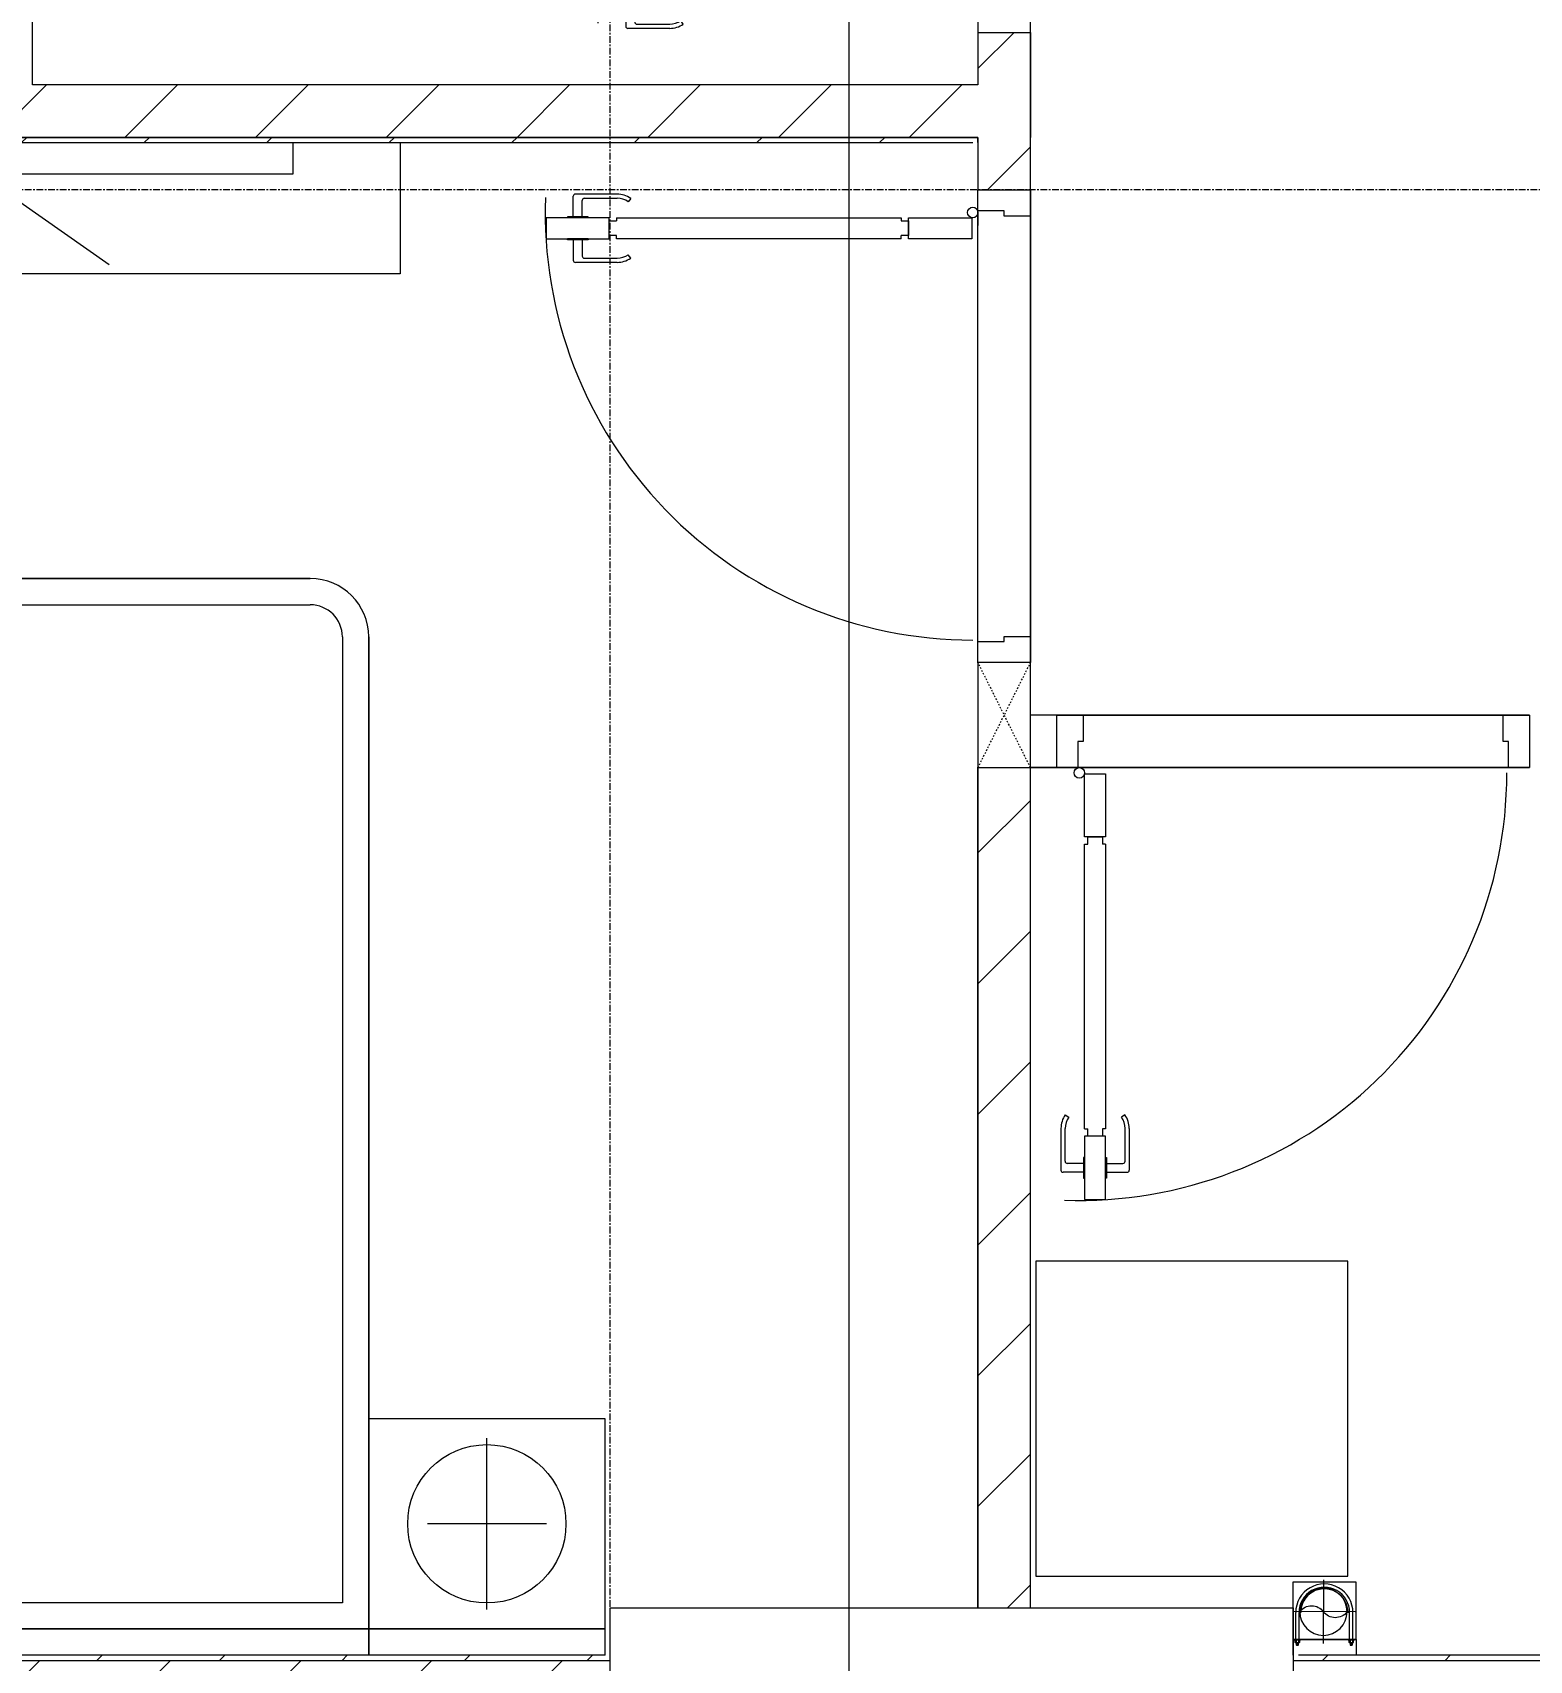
# Model space of a CAD drawing. Header units: millimetres. Extents: x 5357 to 201988, y -16345 to 109895.
# Drawn here: x 120953 to 123803, y 25637 to 28737 of the extents above; entities that cross this region are included whole.
import ezdxf

# ---------------------------------------------------------------- set-up
doc = ezdxf.new("R2010")
doc.units = ezdxf.units.MM
for name, pattern in [('Dash', [6, 3, -3]), ('Grid Line', [22.225, 12.7, -3.175, 3.175, -3.175]), ('IMPORT-CENTER _3_', [10.16, 6.35, -1.27, 1.27, -1.27])]:
    doc.linetypes.add(name, pattern=pattern)
for name, color, linetype, lineweight in [('0-1', 7, 'Continuous', 5), ('A-ANNO-DIMS', 211, 'Continuous', 9), ('A-ANNO-DIMS-220', 211, 'Continuous', 9), ('A-DETL-GENF-1', 53, 'Continuous', 9), ('A-DOOR-1', 53, 'Continuous', 9), ('A-FLOR-1', 10, 'Continuous', 9), ('A-FLOR-2', 53, 'Continuous', 9), ('A-WALL-1', 9, 'Continuous', 18), ('A-WALL-2', 53, 'Continuous', 9), ('A-WALL-PATT-1', 10, 'Continuous', 9), ('A-WALL-PATT-2', 53, 'Continuous', 9), ('A-WALL-PATT-3', 111, 'Continuous', 9), ('G-IMPT', 8, 'Continuous', 9), ('G-IMPT-1', 254, 'Continuous', 9), ('G-IMPT-2', 8, 'IMPORT-CENTER _3_', 9), ('I-FURN-1', 53, 'Continuous', 9), ('I-WALL-1', 9, 'Continuous', 18), ('M-EQPM', 50, 'Continuous', 9), ('S-COLS-2', 9, 'Continuous', 18), ('S-COLS-3', 10, 'Continuous', 9), ('S-COLS-4', 53, 'Continuous', 9), ('S-COLS-HDLN-1', 53, 'Dash', 9), ('S-GRID-1', 1, 'Grid Line', 9)]:
    doc.layers.add(name, color=color, linetype=linetype, lineweight=lineweight)
doc.styles.add('Arial_4', font='arial_0.ttf', dxfattribs={"width": 0.9, "height": 660})
doc.dimstyles.new('1_Dim_chi_tiet_khu_đất_2', dxfattribs={"dimscale": 304.8, "dimtxt": 673.371204, "dimasz": 0.866142, "dimexe": 0.721785, "dimexo": 0.0625, "dimgap": 0.072178, "dimtad": 1, "dimdec": 0, "dimrnd": 5, "dimzin": 0, "dimdsep": 46, "dimtxsty": 'Arial_4', "dimblk1": 'OBLIQUE', "dimblk2": 'OBLIQUE', "dimsah": 1, "dimcen": 0.09, "dimdle": 0.721785, "dimazin": 0, "dimtfac": 1, "dimtdec": 4, "dimtix": 1, "dimtmove": 0, "dimatfit": 3, "dimfxl": 2.165354, "dimfxlon": 1, "dimtvp": 1, "dimtolj": 1, "dimtzin": 0, "dimarcsym": 2})
pattern_1 = [(45, (0, 0), (-124.4508, 124.4508), [])]
pattern_2 = [(45, (0, 0), (-116.67262, 116.67262), [])]

# ---------------------------------------------------------------- blocks, each defined once
blk = doc.blocks.new('M_Concrete-Rectangular-Column2 - 400x1300-812637-TKCS_MB SÂN ĐƯỜNG NỘI BỘ')
at = {"layer": 'S-COLS-2'}
for p, q in [((-650, 200), (650, 200)), ((-650, -200), (-650, 200)), ((650, 200), (650, -200)), ((650, -200), (-650, -200))]:
    blk.add_line(p, q, dxfattribs=at)
blk = doc.blocks.new('NCV_TKTC_KET CAU_rvt-1-TKCS_MB SÂN ĐƯỜNG NỘI BỘ')
at = {"layer": 'A-FLOR-1'}
for p, q in [((122852.6, 28536.9), (122852.6, 28736.5)), ((122852.6, 28736.5), (122852.6, 28536.9)), ((122852.6, 28736.5), (122852.6, 28536.9)), ((122852.6, 28536.9), (122852.6, 28736.5)), ((122752.6, 27336.9), (122752.6, 25736.9)), ((122752.6, 25736.9), (122752.6, 27336.9)), ((122752.6, 25736.9), (122752.6, 27336.9)), ((122752.6, 27336.9), (122752.6, 25736.9)), ((122902.6, 27336.9), (122852.6, 27336.9)), ((122852.6, 27336.9), (122902.6, 27336.9)), ((122902.6, 27336.9), (122852.6, 27336.9)), ((122942.6, 27336.9), (122902.6, 27336.9)), ((122902.6, 27336.9), (122942.6, 27336.9)), ((122942.6, 27336.9), (122902.6, 27336.9)), ((123762.6, 27336.9), (122942.6, 27336.9)), ((122942.6, 27336.9), (123762.6, 27336.9)), ((123762.6, 27336.9), (122942.6, 27336.9)), ((123802.6, 27336.9), (123762.6, 27336.9)), ((123762.6, 27336.9), (123802.6, 27336.9)), ((123802.6, 27336.9), (123762.6, 27336.9))]:
    blk.add_line(p, q, dxfattribs=at)
at = {"layer": 'S-COLS-3'}
blk.add_blockref('M_Concrete-Rectangular-Column2 - 400x1300-812637-TKCS_MB SÂN ĐƯỜNG NỘI BỘ', (122702.6, 25536.9), dxfattribs=at)
blk = doc.blocks.new('DOOR_CW_01 CANH MO-PANEL KINH - DIW_01-900x2200-CỬA GỖ VÂN LAMINATE-553375-TKCS_MB SÂN ĐƯỜNG NỘI BỘ')
at = {"layer": 'A-DETL-GENF-1'}
for p, q in [((-397, -182), (-397, -62)), ((-397, -62), (-357, -62)), ((-357, -62), (-357, -182)), ((-357, -182), (-397, -182)), ((-391, -196), (-391, -182)), ((-391, -182), (-363, -182)), ((-363, -182), (-363, -196)), ((-397, -196), (-391, -196)), ((-397, -738), (-397, -196)), ((-357, -196), (-363, -196)), ((-357, -196), (-357, -738)), ((-433.9, -711.2), (-427.3, -715.8)), ((-320.1, -711.2), (-326.7, -715.8)), ((-442, -737), (-442, -816.5)), ((-434, -799.5), (-434, -737)), ((-397, -738), (-391, -738)), ((-391, -752), (-391, -738)), ((-357, -738), (-363, -738)), ((-363, -738), (-363, -752)), ((-320, -799.5), (-320, -737)), ((-312, -737), (-312, -816.5)), ((-357, -752), (-397, -752)), ((-397, -752), (-397, -872)), ((-363, -752), (-391, -752)), ((-357, -872), (-357, -752)), ((-399, -803.5), (-430, -803.5)), ((-399, -792.2), (-399, -831.8)), ((-397, -792.2), (-399, -792.2)), ((-397, -792.2), (-397, -831.8)), ((-357, -792.2), (-357, -831.8)), ((-357, -792.2), (-355, -792.2)), ((-355, -792.2), (-355, -831.8)), ((-355, -803.5), (-324, -803.5)), ((-399, -820.5), (-438, -820.5)), ((-399, -831.8), (-397, -831.8)), ((-355, -831.8), (-357, -831.8)), ((-355, -820.5), (-316, -820.5)), ((-397, -872), (-357, -872))]:
    blk.add_line(p, q, dxfattribs=at)
blk.add_circle((-407, -60), 10, dxfattribs=at)
for centre, radius, start, end in [((-407, -60), 814, 268, 0), ((-397, -737), 45, 145, 180), ((-357, -737), 45, 360, 35), ((-397, -737), 37, 145, 180), ((-357, -737), 37, 0, 35), ((-430, -799.5), 4, 180, 270), ((-324, -799.5), 4, 270, 0), ((-438, -816.5), 4, 180, 270), ((-316, -816.5), 4, 270, 0)]:
    blk.add_arc(centre, radius, start, end, dxfattribs=at)
at = {"layer": 'A-DOOR-1'}
for p, q in [((-450, -50), (-450, 50)), ((-450, 50), (-400, 50)), ((-400, 50), (-400, 0)), ((400, 0), (400, 50)), ((400, 50), (450, 50)), ((450, 50), (450, -50)), ((-410, 0), (-410, -50)), ((-400, 0), (-410, 0)), ((410, 0), (400, 0)), ((410, -50), (410, 0)), ((-410, -50), (-450, -50)), ((-407, -50), (-382, -50)), ((450, -50), (410, -50))]:
    blk.add_line(p, q, dxfattribs=at)
blk = doc.blocks.new('DOOR_CW_01 CANH MO-PANEL KINH - DIG_02-800x2200-CỬA NHÔM KÍNH-400864-TKCS_MB SÂN ĐƯỜNG NỘI BỘ')
at = {"layer": 'A-DETL-GENF-1'}
for p, q in [((-347, 772), (-307, 772)), ((-347, 652), (-347, 772)), ((-307, 772), (-307, 652)), ((-392, 637), (-392, 716.5)), ((-349, 720.5), (-388, 720.5)), ((-349, 731.8), (-347, 731.8)), ((-349, 692.2), (-349, 731.8)), ((-347, 692.2), (-347, 731.8)), ((-307, 692.2), (-307, 731.8)), ((-305, 731.8), (-307, 731.8)), ((-305, 692.2), (-305, 731.8)), ((-305, 720.5), (-266, 720.5)), ((-262, 637), (-262, 716.5)), ((-384, 699.5), (-384, 637)), ((-349, 703.5), (-380, 703.5)), ((-347, 692.2), (-349, 692.2)), ((-307, 692.2), (-305, 692.2)), ((-305, 703.5), (-274, 703.5)), ((-270, 699.5), (-270, 637)), ((-307, 652), (-347, 652)), ((-313, 652), (-341, 652)), ((-341, 652), (-341, 638)), ((-313, 638), (-313, 652)), ((-347, 638), (-341, 638)), ((-347, 638), (-347, 196)), ((-307, 638), (-313, 638)), ((-307, 196), (-307, 638)), ((-383.9, 611.2), (-377.3, 615.8)), ((-270.1, 611.2), (-276.7, 615.8)), ((-347, 196), (-341, 196)), ((-341, 196), (-341, 182)), ((-307, 196), (-313, 196)), ((-313, 182), (-313, 196)), ((-307, 182), (-347, 182)), ((-347, 182), (-347, 62)), ((-341, 182), (-313, 182)), ((-307, 62), (-307, 182)), ((-347, 62), (-307, 62))]:
    blk.add_line(p, q, dxfattribs=at)
blk.add_circle((-357, 60), 10, dxfattribs=at)
for centre, radius, start, end in [((-357, 60), 714, 360, 92), ((-388, 716.5), 4, 90, 180), ((-266, 716.5), 4, 0, 90), ((-380, 699.5), 4, 90, 180), ((-274, 699.5), 4, 0, 90), ((-347, 637), 45, 180, 215), ((-347, 637), 37, 180, 215), ((-307, 637), 37, 325, 0), ((-307, 637), 45, 325, 0)]:
    blk.add_arc(centre, radius, start, end, dxfattribs=at)
at = {"layer": 'A-DOOR-1'}
for p, q in [((-360, 50), (-400, 50)), ((-400, 50), (-400, -50)), ((-360, 0), (-360, 50)), ((-357, 50), (-332, 50)), ((400, 50), (360, 50)), ((360, 50), (360, 0)), ((400, -50), (400, 50)), ((-350, 0), (-360, 0)), ((-350, -50), (-350, 0)), ((360, 0), (350, 0)), ((350, 0), (350, -50)), ((-400, -50), (-350, -50)), ((350, -50), (400, -50))]:
    blk.add_line(p, q, dxfattribs=at)
blk = doc.blocks.new('MAY GIAT - MAY GIAT_dwg-V134-TKCS_MB SÂN ĐƯỜNG NỘI BỘ')
at = {"layer": 'G-IMPT-1', "flags": 128}
blk.add_lwpolyline([(5, 596.6), (5, 2.3), (605, 2.3), (605, 596.6)], close=True, dxfattribs=at)
blk = doc.blocks.new('MAY GIAT - MAY GIAT-V163-TKCS_MB SÂN ĐƯỜNG NỘI BỘ')
at = {"layer": 'I-FURN-1'}
for p, q in [((5, 596.6), (5, 2.3)), ((605, 596.6), (5, 596.6)), ((605, 2.3), (605, 596.6)), ((5, 2.3), (605, 2.3))]:
    blk.add_line(p, q, dxfattribs=at)
blk.add_blockref('MAY GIAT - MAY GIAT_dwg-V134-TKCS_MB SÂN ĐƯỜNG NỘI BỘ', (0, 0))
blk = doc.blocks.new('G1_SOF - BO TRU - 100x200-V132-TKCS_MB SÂN ĐƯỜNG NỘI BỘ')
at = {"layer": 'S-COLS-2'}
for p, q in [((50, 100), (-50, 100)), ((-50, 100), (-50, -100)), ((50, -100), (50, 100))]:
    blk.add_line(p, q, dxfattribs=at)
at = {"layer": 'S-COLS-HDLN-1'}
for p, q in [((50, 100), (-50, -100)), ((-50, 100), (50, -100))]:
    blk.add_line(p, q, dxfattribs=at)
blk = doc.blocks.new('DOOR_CW_01 CANH MO-PANEL KINH - DIG_01-900x2200-CỬA NHÔM KÍNH-400860-TKCS_MB SÂN ĐƯỜNG NỘI BỘ')
at = {"layer": 'A-DETL-GENF-1'}
for p, q in [((-397, -182), (-397, -62)), ((-397, -62), (-357, -62)), ((-357, -62), (-357, -182)), ((-357, -182), (-397, -182)), ((-391, -196), (-391, -182)), ((-391, -182), (-363, -182)), ((-363, -182), (-363, -196)), ((-397, -196), (-391, -196)), ((-397, -738), (-397, -196)), ((-357, -196), (-363, -196)), ((-357, -196), (-357, -738)), ((-433.9, -711.2), (-427.3, -715.8)), ((-320.1, -711.2), (-326.7, -715.8)), ((-442, -737), (-442, -816.5)), ((-434, -799.5), (-434, -737)), ((-397, -738), (-391, -738)), ((-391, -752), (-391, -738)), ((-357, -738), (-363, -738)), ((-363, -738), (-363, -752)), ((-320, -799.5), (-320, -737)), ((-312, -737), (-312, -816.5)), ((-357, -752), (-397, -752)), ((-397, -752), (-397, -872)), ((-363, -752), (-391, -752)), ((-357, -872), (-357, -752)), ((-399, -803.5), (-430, -803.5)), ((-399, -792.2), (-399, -831.8)), ((-397, -792.2), (-399, -792.2)), ((-397, -792.2), (-397, -831.8)), ((-357, -792.2), (-357, -831.8)), ((-357, -792.2), (-355, -792.2)), ((-355, -792.2), (-355, -831.8)), ((-355, -803.5), (-324, -803.5)), ((-399, -820.5), (-438, -820.5)), ((-399, -831.8), (-397, -831.8)), ((-355, -831.8), (-357, -831.8)), ((-355, -820.5), (-316, -820.5)), ((-397, -872), (-357, -872))]:
    blk.add_line(p, q, dxfattribs=at)
blk.add_circle((-407, -60), 10, dxfattribs=at)
for centre, radius, start, end in [((-407, -60), 814, 268, 0), ((-397, -737), 45, 145, 180), ((-357, -737), 45, 360, 35), ((-397, -737), 37, 145, 180), ((-357, -737), 37, 0, 35), ((-430, -799.5), 4, 180, 270), ((-324, -799.5), 4, 270, 0), ((-438, -816.5), 4, 180, 270), ((-316, -816.5), 4, 270, 0)]:
    blk.add_arc(centre, radius, start, end, dxfattribs=at)
at = {"layer": 'A-DOOR-1'}
for p, q in [((-450, -50), (-450, 50)), ((-450, 50), (-400, 50)), ((-400, 50), (-400, 0)), ((400, 0), (400, 50)), ((400, 50), (450, 50)), ((450, 50), (450, -50)), ((-410, 0), (-410, -50)), ((-400, 0), (-410, 0)), ((410, 0), (400, 0)), ((410, -50), (410, 0)), ((-410, -50), (-450, -50)), ((-407, -50), (-382, -50)), ((450, -50), (410, -50))]:
    blk.add_line(p, q, dxfattribs=at)
blk = doc.blocks.new('GIUONG NGU-2TAB-1600x2000 - GIUONG NGU-2TAB-1600x2000-842839-TKCS_MB SÂN ĐƯỜNG NỘI BỘ')
at = {"layer": 'I-FURN-1'}
for p, q in [((8.5, 0), (8.5, -50)), ((458.5, -50), (458.5, 0)), ((458.5, 0), (458.5, -50)), ((2108.2, -50), (2108.2, 0)), ((2108.2, 0), (2108.2, -50)), ((2558.2, -50), (2558.2, 0)), ((458.5, -50), (8.5, -50)), ((8.5, -50), (8.5, -450.3)), ((8.5, -50), (458.5, -50)), ((458.5, -50), (8.5, -50)), ((8.5, -50), (8.5, -450.3)), ((458.5, -450.3), (458.5, -50)), ((2108.2, -50), (458.5, -50)), ((458.5, -50), (458.5, -1938.9)), ((458.5, -50), (2108.2, -50)), ((458.5, -1938.9), (458.5, -50)), ((458.5, -450.3), (458.5, -50)), ((458.5, -50), (2108.2, -50)), ((2558.2, -50), (2108.2, -50)), ((2108.2, -50), (2108.2, -450.3)), ((2108.2, -1938.9), (2108.2, -50)), ((2108.2, -50), (2558.2, -50)), ((2108.2, -50), (2558.2, -50)), ((2108.2, -450.3), (2108.2, -50)), ((2108.2, -50), (2108.2, -1938.9)), ((2558.2, -450.3), (2558.2, -50)), ((2558.2, -50), (2558.2, -450.3)), ((233.5, -86.8), (233.5, -413.5)), ((2333.2, -86.8), (2333.2, -413.5)), ((508.5, -100), (2058.2, -100)), ((508.5, -1938.9), (508.5, -100)), ((2058.2, -100), (2058.2, -1938.9)), ((120.2, -250.2), (346.8, -250.2)), ((2446.5, -250.2), (2219.8, -250.2)), ((8.5, -450.3), (458.5, -450.3)), ((8.5, -450.3), (458.5, -450.3)), ((2108.2, -450.3), (2558.2, -450.3)), ((2558.2, -450.3), (2108.2, -450.3)), ((1997.1, -2000), (569.6, -2000)), ((569.6, -2050), (1997.1, -2050)), ((1997.1, -2050), (569.6, -2050))]:
    blk.add_line(p, q, dxfattribs=at)
for centre in [(233.5, -250.2), (2333.2, -250.2)]:
    blk.add_circle(centre, 150.7, dxfattribs=at)
for centre, radius, start, end in [((569.6, -1938.9), 111.1, 180, 270), ((569.6, -1938.9), 111.1, 180, 270), ((569.6, -1938.9), 61.1, 180, 270), ((1997.1, -1938.9), 111.1, 270, 360), ((1997.1, -1938.9), 61.1, 270, 0), ((1997.1, -1938.9), 111.1, 270, 0)]:
    blk.add_arc(centre, radius, start, end, dxfattribs=at)
blk = doc.blocks.new('RES_BAN AN - RES_BAN AN-850636-TKCS_MB SÂN ĐƯỜNG NỘI BỘ')
at = {"layer": 'I-FURN-1'}
for p, q in [((0, 250), (1600, 250)), ((0, 0), (0, 250)), ((1600, 250), (1600, 0))]:
    blk.add_line(p, q, dxfattribs=at)
blk = doc.blocks.new('KE TIVI-2 - KE TIVI-2-850637-TKCS_MB SÂN ĐƯỜNG NỘI BỘ')
at = {"layer": 'I-FURN-1'}
for p, q in [((0, 60), (-245.7, 232.1)), ((213, 209.1), (0, 60)), ((-595.6, 60), (595.6, 60)), ((-595.6, 0), (-595.6, 60)), ((595.6, 60), (595.6, 0))]:
    blk.add_line(p, q, dxfattribs=at)
blk = doc.blocks.new('NCV_TKTC_TANG 1_rvt-1-TKCS_MB SÂN ĐƯỜNG NỘI BỘ')
at = {"layer": 'A-WALL-PATT-1'}
h = blk.add_hatch(dxfattribs=at)
h.set_pattern_fill('FP_1', color=256, style=0, pattern_type=2)
h.set_pattern_definition(pattern_1)
h.paths.add_polyline_path([(122752.6, 25736.9), (122852.6, 25736.9), (122852.6, 27336.9), (122752.6, 27336.9), (122752.6, 25746.9)])
h.paths.add_polyline_path([(122852.6, 28436.9), (122852.6, 28736.5), (122752.6, 28736.5), (122752.6, 28436.9), (122844.2, 28436.9)])
h.paths.add_polyline_path([(122852.6, 29536.5), (122852.6, 30436.9), (122752.6, 30436.9), (122752.6, 29536.5), (122802.6, 29536.5)])
h = blk.add_hatch(dxfattribs=at)
h.set_pattern_fill('FP_1', color=256, style=0, pattern_type=2)
h.set_pattern_definition(pattern_1)
h.paths.add_polyline_path([(121558.8, 28536.9), (122752.6, 28536.9), (122752.6, 28636.9), (120852.6, 28636.9), (120852.6, 28536.9), (121256.2, 28536.9)])
at = {"layer": 'A-WALL-PATT-2'}
h = blk.add_hatch(dxfattribs=at)
h.set_pattern_fill('FP_2', color=256, style=0, pattern_type=2)
h.set_pattern_definition(pattern_2)
h.paths.add_polyline_path([(120052.6, 28526.9), (122752.6, 28526.9), (122752.6, 28536.9), (119952.6, 28536.9), (119952.6, 28526.9)])
h.paths.add_polyline_path([(119152.6, 28526.9), (119152.6, 28536.9), (118702.6, 28536.9), (118702.6, 28526.9), (119138, 28526.9)])
h = blk.add_hatch(dxfattribs=at)
h.set_pattern_fill('FP_2', color=256, style=0, pattern_type=2)
h.set_pattern_definition(pattern_2)
h.paths.add_polyline_path([(121592.5, 25636.9), (122052.6, 25636.9), (122052.6, 25646.9), (118712.6, 25646.9), (118712.6, 25636.9), (121558.8, 25636.9)])
h = blk.add_hatch(dxfattribs=at)
h.set_pattern_fill('FP_2', color=256, style=0, pattern_type=2)
h.set_pattern_definition(pattern_2)
h.paths.add_polyline_path([(123374.5, 25636.9), (124552.6, 25636.9), (124552.6, 25646.9), (123352.6, 25646.9), (123352.6, 25636.9)])
at = {"layer": 'A-FLOR-1'}
for p, q in [((122852.6, 28436.9), (122852.6, 28736.5)), ((122852.6, 28386.9), (122852.6, 28436.9)), ((122852.6, 27586.9), (122852.6, 28386.9)), ((122852.6, 27536.9), (122852.6, 27586.9)), ((122852.6, 27436.9), (122852.6, 27536.9)), ((122902.6, 27436.9), (122852.6, 27436.9)), ((122952.6, 27436.9), (122902.6, 27436.9)), ((123752.6, 27436.9), (122952.6, 27436.9)), ((123802.6, 27436.9), (123752.6, 27436.9))]:
    blk.add_line(p, q, dxfattribs=at)
at = {"layer": 'A-FLOR-2'}
for p, q in [((122852.6, 28386.9), (122852.6, 27586.9)), ((122952.6, 27436.9), (123752.6, 27436.9))]:
    blk.add_line(p, q, dxfattribs=at)
at = {"layer": 'A-WALL-1'}
for p, q in [((120952.6, 28636.9), (120952.6, 30436.9)), ((122752.6, 28646.9), (122752.6, 28636.9)), ((122752.6, 28636.9), (120952.6, 28636.9)), ((120852.6, 28536.9), (122752.6, 28536.9)), ((122752.6, 28536.9), (122752.6, 28526.9)), ((122862.6, 27436.9), (122852.6, 27436.9)), ((122852.6, 27326.9), (122852.6, 27336.9)), ((122752.6, 25746.9), (122752.6, 25736.9))]:
    blk.add_line(p, q, dxfattribs=at)
at = {"layer": 'A-WALL-2'}
for p, q in [((122752.6, 28736.5), (122752.6, 28646.9)), ((122852.6, 28436.9), (122852.6, 28736.5)), ((122752.6, 28526.9), (122752.6, 28436.9)), ((122752.6, 27576.9), (122752.6, 28396.9)), ((122852.6, 28386.9), (122852.6, 27586.9)), ((122902.6, 27436.9), (122862.6, 27436.9)), ((122952.6, 27436.9), (123752.6, 27436.9)), ((122752.6, 27336.9), (122752.6, 25746.9)), ((122852.6, 27336.9), (122902.6, 27336.9)), ((122852.6, 25736.9), (122852.6, 27326.9)), ((123762.6, 27336.9), (122942.6, 27336.9))]:
    blk.add_line(p, q, dxfattribs=at)
at = {"layer": 'I-WALL-1'}
for p, q in [((119952.6, 28526.9), (122742.6, 28526.9)), ((122752.6, 28536.9), (120852.6, 28536.9)), ((122752.6, 28526.9), (122752.6, 28536.9)), ((122042.6, 25646.9), (118712.6, 25646.9)), ((118712.6, 25636.9), (122052.6, 25636.9)), ((123352.6, 25636.9), (124552.6, 25636.9)), ((124552.6, 25646.9), (123362.6, 25646.9))]:
    blk.add_line(p, q, dxfattribs=at)
at = {"layer": 'A-DOOR-1'}
for name, p, rotation in [('DOOR_CW_01 CANH MO-PANEL KINH - DIG_02-800x2200-CỬA NHÔM KÍNH-400864-TKCS_MB SÂN ĐƯỜNG NỘI BỘ', (122802.6, 29136.5), 89.99999999999952), ('DOOR_CW_01 CANH MO-PANEL KINH - DIW_01-900x2200-CỬA GỖ VÂN LAMINATE-553375-TKCS_MB SÂN ĐƯỜNG NỘI BỘ', (122802.6, 27986.9), 269.9999999999995)]:
    blk.add_blockref(name, p, dxfattribs=dict(at, rotation=rotation))
blk.add_blockref('DOOR_CW_01 CANH MO-PANEL KINH - DIG_01-900x2200-CỬA NHÔM KÍNH-400860-TKCS_MB SÂN ĐƯỜNG NỘI BỘ', (123352.6, 27386.9), dxfattribs=at)
at = {"layer": 'I-FURN-1'}
for name, p, rotation in [('RES_BAN AN - RES_BAN AN-850636-TKCS_MB SÂN ĐƯỜNG NỘI BỘ', (121652.6, 28526.9), 180), ('KE TIVI-2 - KE TIVI-2-850637-TKCS_MB SÂN ĐƯỜNG NỘI BỘ', (120852.6, 28526.9), 180), ('GIUONG NGU-2TAB-1600x2000 - GIUONG NGU-2TAB-1600x2000-842839-TKCS_MB SÂN ĐƯỜNG NỘI BỘ', (122051, 25646.9), 180), ('MAY GIAT - MAY GIAT-V163-TKCS_MB SÂN ĐƯỜNG NỘI BỘ', (122860.3, 26402.4), 269.9999999999991)]:
    blk.add_blockref(name, p, dxfattribs=dict(at, rotation=rotation))
at = {"layer": 'S-COLS-4', "rotation": 180}
blk.add_blockref('G1_SOF - BO TRU - 100x200-V132-TKCS_MB SÂN ĐƯỜNG NỘI BỘ', (122802.6, 27436.9), dxfattribs=at)
blk = doc.blocks.new('TKTC_XREF_251221_MB TANG 1 - TKTC_XREF_260130_MB TANG 1_dwg_CUM U_DN100-4202112-TKCS_MB SÂN ĐƯỜNG NỘI BỘ')
at = {"layer": 'G-IMPT'}
for p, q in [((-79.1, 66.6), (-79.1, 63.4)), ((-76.6, 66.6), (-76.6, 63.4)), ((-74.6, 66.6), (-74.6, 63.4)), ((-72.7, 69.3), (-72.7, 60.7)), ((-66.9, 67.9), (-71.7, 67.9)), ((-66.9, 62.1), (-71.7, 62.1)), ((-65, 69), (0, 69)), ((-79.1, -63.4), (-79.1, -66.6)), ((-76.6, -63.4), (-76.6, -66.6)), ((-74.6, -63.4), (-74.6, -66.6)), ((-72.7, -60.7), (-72.7, -69.3)), ((-66.9, -62.1), (-71.7, -62.1)), ((-66.9, -67.9), (-71.7, -67.9)), ((-65, -69), (0, -69))]:
    blk.add_line(p, q, dxfattribs=at)
at = {"layer": 'G-IMPT', "flags": 128}
for points in [[(-72.7, 67.6), (-78.1, 67.6), (-78.1, 62.4), (-72.7, 62.4)], [(-71.7, 59.2), (-66.9, 59.2), (-66.9, 70.8), (-71.7, 70.8)], [(-66.9, 70.8), (-66.9, 72.7), (-65, 72.7), (-65, 57.3), (-66.9, 57.3), (-66.9, 59.2)], [(-65, 61), (0, 61), (0, 57)], [(-72.7, -62.4), (-78.1, -62.4), (-78.1, -67.6), (-72.7, -67.6)], [(-71.7, -70.8), (-66.9, -70.8), (-66.9, -59.2), (-71.7, -59.2)], [(-66.9, -59.2), (-66.9, -57.3), (-65, -57.3), (-65, -72.7), (-66.9, -72.7), (-66.9, -70.8)], [(-65, -61), (0, -61), (0, -57)]]:
    blk.add_lwpolyline(points, dxfattribs=at)
at = {"layer": 'G-IMPT'}
for centre, radius, start, end in [((-78.1, 66.6), 0.96, 90, 180), ((-78.1, 63.4), 0.96, 180, 270), ((-71.1, 69.3), 1.56, 112.6199, 247.3801), ((-67.9, 65), 4.8, 143.1301, 216.8699), ((-71.1, 60.7), 1.56, 112.6199, 247.3801), ((0, 0), 69, 270, 90), ((0, 0), 61, 270, 90), ((0, 0), 57, 270, 90), ((-78.1, -63.4), 0.96, 90, 180), ((-78.1, -66.6), 0.96, 180, 270), ((-71.1, -60.7), 1.56, 112.6199, 247.3801), ((-67.9, -65), 4.8, 143.1301, 216.8699), ((-71.1, -69.3), 1.56, 112.6199, 247.3801)]:
    blk.add_arc(centre, radius, start, end, dxfattribs=at)
blk = doc.blocks.new('TKTC_XREF_251221_MB TANG 1 - TKTC_XREF_260130_MB TANG 1_dwg_$cc-V344-TKCS_MB SÂN ĐƯỜNG NỘI BỘ')
at = {"layer": 'G-IMPT'}
blk.add_circle((0, 0), 0.5, dxfattribs=at)
for centre, radius, start, end in [((0, 0), 0.5, 90, 270), ((0.188, 0.25), 0.313, 126.8699, 233.1301), ((-0.188, -0.25), 0.313, 306.8699, 53.1301)]:
    blk.add_arc(centre, radius, start, end, dxfattribs=at)
at = {"layer": 'G-IMPT-2'}
for p, q in [((0, -0.673), (0, 0.641)), ((-0.673, 0), (0.673, 0))]:
    blk.add_line(p, q, dxfattribs=at)
blk = doc.blocks.new('TKTC_XREF_251221_MB TANG 1 - TKTC_XREF_260130_MB TANG 1_dwg-4202109-TKCS_MB SÂN ĐƯỜNG NỘI BỘ')
at = {"layer": 'G-IMPT'}
blk.add_line((-79799, -375699.7), (-79799, -375669.7), dxfattribs=at)
at = {"layer": 'G-IMPT', "flags": 128}
blk.add_lwpolyline([(-79799, -375559.8), (-79679.5, -375559.8), (-79679.5, -375669.7), (-79799, -375669.7)], close=True, dxfattribs=at)
blk.add_lwpolyline([(-79799, -375669.7), (-79679.2, -375669.7), (-79679.2, -375699.7)], dxfattribs=at)
at = {"extrusion": (0, 0, -1), "xscale": 90.00000000005102, "yscale": 90.00000000005102, "zscale": -90.000000000051, "rotation": 270.374026779938}
blk.add_blockref('TKTC_XREF_251221_MB TANG 1 - TKTC_XREF_260130_MB TANG 1_dwg_$cc-V344-TKCS_MB SÂN ĐƯỜNG NỘI BỘ', (79741.4, -375616.9), dxfattribs=at)
at = {"xscale": 0.7894736842105244, "yscale": 0.7894736842105244, "zscale": 0.7894736842105244, "rotation": 89.99999999844376}
blk.add_blockref('TKTC_XREF_251221_MB TANG 1 - TKTC_XREF_260130_MB TANG 1_dwg_CUM U_DN100-4202112-TKCS_MB SÂN ĐƯỜNG NỘI BỘ', (-79739.7, -375618.4), dxfattribs=at)
blk = doc.blocks.new('TKTC_XREF_251221_MB TANG 1 - TKTC_XREF_251221_MB TANG 1-2038492-TKCS_MB SÂN ĐƯỜNG NỘI BỘ')
blk.add_blockref('TKTC_XREF_251221_MB TANG 1 - TKTC_XREF_260130_MB TANG 1_dwg-4202109-TKCS_MB SÂN ĐƯỜNG NỘI BỘ', (169499.1, 384109.7))
blk = doc.blocks.new('DIMBLOCK42-TKCS_MB SÂN ĐƯỜNG NỘI BỘ')
at = {"layer": 'A-ANNO-DIMS-220'}
for p, q in [((122507.1, 17016.9), (122507.1, 78456.9)), ((121847.1, 78236.9), (122727.1, 78236.9)), ((122507.1, 78236.9), (121847.1, 78236.9)), ((121847.1, 17236.9), (122727.1, 17236.9)), ((122507.1, 17236.9), (121847.1, 17236.9))]:
    blk.add_line(p, q, dxfattribs=at)
at = {"layer": 'A-ANNO-DIMS-220', "lineweight": 25}
for p, q in [((122507.1, 78236.9), (122375.1, 78368.9)), ((122507.1, 78236.9), (122639.1, 78104.9)), ((122507.1, 17236.9), (122375.1, 17368.9)), ((122507.1, 17236.9), (122639.1, 17104.9))]:
    blk.add_line(p, q, dxfattribs=at)
at = {"layer": 'A-ANNO-DIMS-220', "color": 0, "insert": (121628.2, 46597.4), "char_height": 660, "width": 2734.923, "attachment_point": 1, "rotation": 90, "line_spacing_factor": 0.941778, "style": 'Arial_4'}
blk.add_mtext('61000', dxfattribs=at)
blk = doc.blocks.new('_Oblique')
at = {"color": 0, "linetype": 'ByBlock', "lineweight": -2}
blk.add_line((-0.5, -0.5), (0.5, 0.5), dxfattribs=at)

msp = doc.modelspace()

# ---------------------------------------------------------------- hatches: boundary and pattern name
at = {"layer": 'A-WALL-PATT-3'}
h = msp.add_hatch(dxfattribs=at)
h.set_pattern_fill('FP_1', color=256, style=0, pattern_type=2)
h.set_pattern_definition(pattern_1)
h.paths.add_polyline_path([(122052.4, 25436.9), (122052.6, 25436.9), (122052.6, 25636.9), (119052.6, 25636.8), (119052.6, 25436.9), (121558.8, 25436.9)])
h.paths.add_polyline_path([(118502.5, 25436.9), (118852.6, 25436.9), (118852.5, 25636.9), (118502.5, 25636.9), (118502.5, 25437.7)])

# ---------------------------------------------------------------- linework, layer by layer
at = {"layer": 'S-GRID-1'}
for p, q in [((122052.6, 20960.6), (122052.6, 80482.7)), ((131551.8, 28436.9), (29351.8, 28436.9))]:
    msp.add_line(p, q, dxfattribs=at)

# ---------------------------------------------------------------- block references
at = {"layer": '0-1'}
for name in ['NCV_TKTC_KET CAU_rvt-1-TKCS_MB SÂN ĐƯỜNG NỘI BỘ', 'NCV_TKTC_TANG 1_rvt-1-TKCS_MB SÂN ĐƯỜNG NỘI BỘ']:
    msp.add_blockref(name, (0, 0), dxfattribs=at)
at = {"layer": 'M-EQPM'}
msp.add_blockref('TKTC_XREF_251221_MB TANG 1 - TKTC_XREF_251221_MB TANG 1-2038492-TKCS_MB SÂN ĐƯỜNG NỘI BỘ', (33652.6, 17236.9), dxfattribs=at)

# ---------------------------------------------------------------- dimensions: what is measured, and where the dimension line sits
at = {"layer": 'A-ANNO-DIMS'}
dim = msp.add_linear_dim(base=(122507.1, 78236.9), p1=(121847.1, 17236.9), p2=(121847.1, 78236.9), angle=90, dimstyle='1_Dim_chi_tiet_khu_đất_2', override={"dimpost": '<>', "dimfxl": 61000}, dxfattribs=at)
dim.commit()
dim.dimension.update_dxf_attribs({"geometry": 'DIMBLOCK42-TKCS_MB SÂN ĐƯỜNG NỘI BỘ', "text_midpoint": (122148.1, 47736.9)})

doc.saveas('drawing.dxf')
